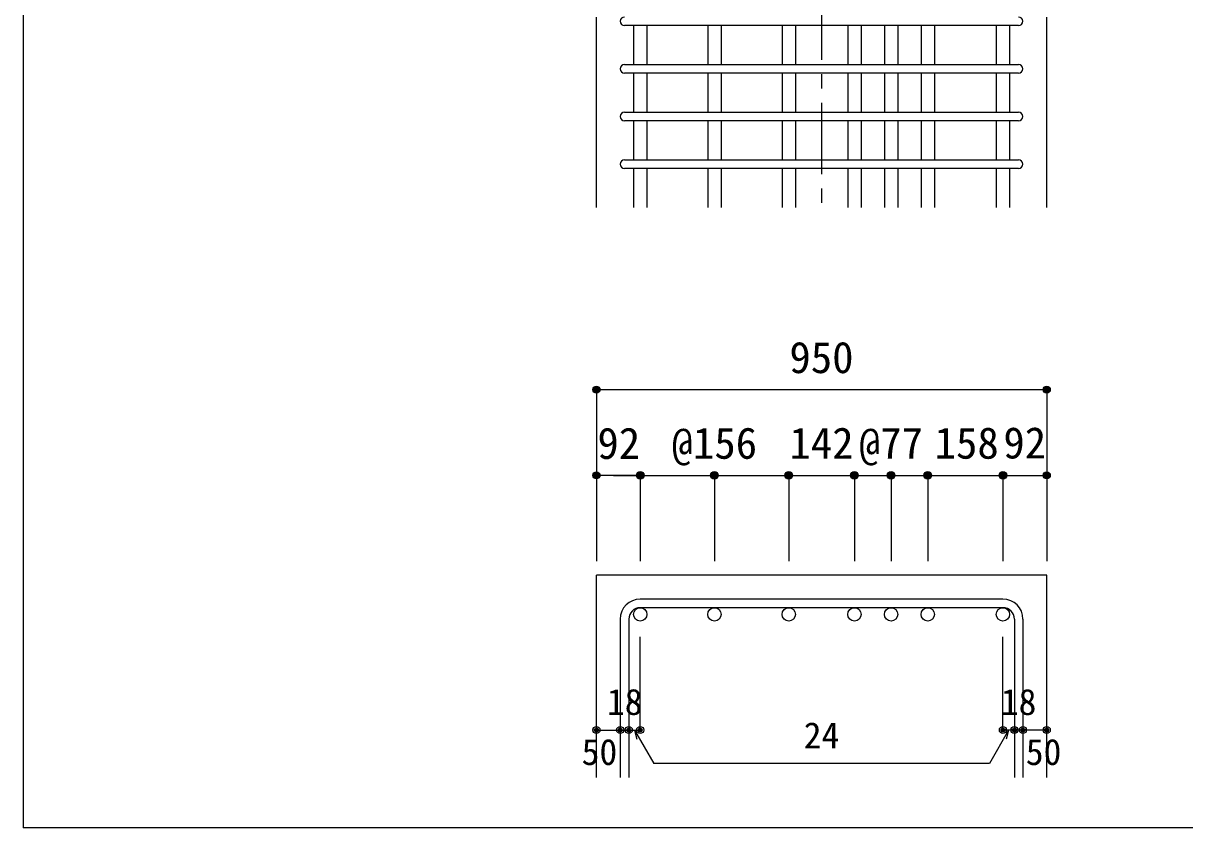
# Model space of a CAD drawing. Units: millimetres at full size, sheet at 1:30; some dimension numbers follow another scale. Extents: x -5973 to 5954, y -4195 to 4201.
# Drawn here: x -5973 to -3533, y -4195 to -2505 of the extents above; entities that cross this region are included whole.
import ezdxf
from ezdxf.enums import TextEntityAlignment as Align

# ---------------------------------------------------------------- set-up
doc = ezdxf.new("R2010")
doc.units = ezdxf.units.MM
doc.header["$LTSCALE"] = 30
doc.header["$PDMODE"] = 32
doc.header["$PDSIZE"] = 15
doc.linetypes.add('CHAIN1', pattern=[8, 5, -1, 1, -1])
for name, color, linetype in [('0-1_躯体線', 2, 'Continuous'), ('0-5_基礎梁筋', 7, 'Continuous'), ('0-6_スタラップ筋', 7, 'Continuous'), ('0-D_寸法', 4, 'Continuous'), ('F-0_枠', 6, 'Continuous')]:
    doc.layers.add(name, color=color, linetype=linetype)
doc.styles.add('ＭＳ ゴシック', font='')
doc.styles.get('ＭＳ ゴシック').set_extended_font_data('MS Gothic')

msp = doc.modelspace()

# ---------------------------------------------------------------- linework, layer by layer
at = {"layer": '0-1_躯体線'}
for p, q in [((-4768.8, -2892.16), (-4768.8, -2492.16)), ((-3822.8, -2892.16), (-3822.8, -2492.16)), ((-4768.8, -4089.89), (-4768.8, -3664.89)), ((-3822.8, -3664.89), (-4768.8, -3664.89)), ((-3822.8, -4089.89), (-3822.8, -3664.89))]:
    msp.add_line(p, q, dxfattribs=at)
at = {"layer": '0-5_基礎梁筋'}
for p, q in [((-4690.8, -2510.16), (-4690.8, -2592.16)), ((-4662.8, -2510.16), (-4662.8, -2592.16)), ((-4534.8, -2510.16), (-4534.8, -2592.16)), ((-4506.8, -2510.16), (-4506.8, -2592.16)), ((-4378.8, -2510.16), (-4378.8, -2592.16)), ((-4350.8, -2510.16), (-4350.8, -2592.16)), ((-4240.8, -2510.16), (-4240.8, -2592.16)), ((-4212.8, -2510.16), (-4212.8, -2592.16)), ((-4163.8, -2510.16), (-4163.8, -2592.16)), ((-4135.8, -2510.16), (-4135.8, -2592.16)), ((-4086.8, -2510.16), (-4086.8, -2592.16)), ((-4058.8, -2510.16), (-4058.8, -2592.16)), ((-3928.8, -2510.16), (-3928.8, -2592.16)), ((-3900.8, -2510.16), (-3900.8, -2592.16)), ((-4690.8, -2610.16), (-4690.8, -2692.16)), ((-4662.8, -2610.16), (-4662.8, -2692.16)), ((-4534.8, -2610.16), (-4534.8, -2692.16)), ((-4506.8, -2610.16), (-4506.8, -2692.16)), ((-4378.8, -2610.16), (-4378.8, -2692.16)), ((-4350.8, -2610.16), (-4350.8, -2692.16)), ((-4240.8, -2610.16), (-4240.8, -2692.16)), ((-4212.8, -2610.16), (-4212.8, -2692.16)), ((-4163.8, -2610.16), (-4163.8, -2692.16)), ((-4135.8, -2610.16), (-4135.8, -2692.16)), ((-4086.8, -2610.16), (-4086.8, -2692.16)), ((-4058.8, -2610.16), (-4058.8, -2692.16)), ((-3928.8, -2610.16), (-3928.8, -2692.16)), ((-3900.8, -2610.16), (-3900.8, -2692.16)), ((-4690.8, -2710.16), (-4690.8, -2792.16)), ((-4662.8, -2710.16), (-4662.8, -2792.16)), ((-4534.8, -2710.16), (-4534.8, -2792.16)), ((-4506.8, -2710.16), (-4506.8, -2792.16)), ((-4378.8, -2710.16), (-4378.8, -2792.16)), ((-4350.8, -2710.16), (-4350.8, -2792.16)), ((-4240.8, -2710.16), (-4240.8, -2792.16)), ((-4212.8, -2710.16), (-4212.8, -2792.16)), ((-4163.8, -2710.16), (-4163.8, -2792.16)), ((-4135.8, -2710.16), (-4135.8, -2792.16)), ((-4086.8, -2710.16), (-4086.8, -2792.16)), ((-4058.8, -2710.16), (-4058.8, -2792.16)), ((-3928.8, -2710.16), (-3928.8, -2792.16)), ((-3900.8, -2710.16), (-3900.8, -2792.16)), ((-4690.8, -2810.16), (-4690.8, -2892.16)), ((-4662.8, -2810.16), (-4662.8, -2892.16)), ((-4534.8, -2810.16), (-4534.8, -2892.16)), ((-4506.8, -2810.16), (-4506.8, -2892.16)), ((-4378.8, -2810.16), (-4378.8, -2892.16)), ((-4350.8, -2810.16), (-4350.8, -2892.16)), ((-4240.8, -2810.16), (-4240.8, -2892.16)), ((-4212.8, -2810.16), (-4212.8, -2892.16)), ((-4163.8, -2810.16), (-4163.8, -2892.16)), ((-4135.8, -2810.16), (-4135.8, -2892.16)), ((-4086.8, -2810.16), (-4086.8, -2892.16)), ((-4058.8, -2810.16), (-4058.8, -2892.16)), ((-3928.8, -2810.16), (-3928.8, -2892.16)), ((-3900.8, -2810.16), (-3900.8, -2892.16))]:
    msp.add_line(p, q, dxfattribs=at)
at = {"layer": '0-5_基礎梁筋', "color": 3}
for centre in [(-4676.8, -3746.89), (-4520.8, -3746.89), (-4364.8, -3746.89), (-4226.8, -3746.89), (-4149.8, -3746.89), (-4072.8, -3746.89), (-3914.8, -3746.89)]:
    msp.add_circle(centre, 14, dxfattribs=at)
at = {"layer": '0-6_スタラップ筋'}
for p, q in [((-3881.8, -2510.16), (-4709.8, -2510.16)), ((-4709.8, -2592.16), (-3881.8, -2592.16)), ((-3881.8, -2610.16), (-4709.8, -2610.16)), ((-4709.8, -2692.16), (-3881.8, -2692.16)), ((-3881.8, -2710.16), (-4709.8, -2710.16)), ((-4709.8, -2792.16), (-3881.8, -2792.16)), ((-3881.8, -2810.16), (-4709.8, -2810.16)), ((-3914.8, -3714.89), (-4676.8, -3714.89)), ((-3914.8, -3732.89), (-4676.8, -3732.89)), ((-4718.8, -3756.89), (-4718.8, -4089.89)), ((-4700.8, -3756.89), (-4700.8, -4089.89)), ((-3890.8, -3756.89), (-3890.8, -4089.89)), ((-3872.8, -3756.89), (-3872.8, -4089.89))]:
    msp.add_line(p, q, dxfattribs=at)
for centre, radius, start, end in [((-4709.8, -2501.16), 9, 90, 270), ((-3881.8, -2501.16), 9, 270, 90), ((-4709.8, -2601.16), 9, 90, 270), ((-3881.8, -2601.16), 9, 270, 90), ((-4709.8, -2701.16), 9, 90, 270), ((-3881.8, -2701.16), 9, 270, 90), ((-4709.8, -2801.16), 9, 90, 270), ((-3881.8, -2801.16), 9, 270, 90), ((-4676.8, -3756.89), 42, 90, 180), ((-4676.8, -3756.89), 24, 90, 180), ((-3914.8, -3756.89), 42, 0, 90), ((-3914.8, -3756.89), 24, 0, 90)]:
    msp.add_arc(centre, radius, start, end, dxfattribs=at)
at = {"layer": '0-D_寸法', "linetype": 'CHAIN1'}
msp.add_line((-4295.8, -992.16), (-4295.8, -2892.16), dxfattribs=at)
at = {"layer": '0-D_寸法'}
for p, q in [((-4768.8, -3274.89), (-4768.8, -3454.89)), ((-4768.8, -3274.89), (-3822.8, -3274.89)), ((-3822.8, -3274.89), (-3822.8, -3454.89)), ((-4768.8, -3454.89), (-4768.8, -3634.89)), ((-4682.8, -3454.89), (-4768.8, -3454.89)), ((-4732.77, -3454.89), (-4676.8, -3454.89)), ((-4676.8, -3454.89), (-4676.8, -3634.89)), ((-4676.8, -3454.89), (-4364.8, -3454.89)), ((-4520.8, -3454.89), (-4520.8, -3634.89)), ((-4364.8, -3454.89), (-4364.8, -3634.89)), ((-4364.8, -3454.89), (-4226.8, -3454.89)), ((-4226.8, -3454.89), (-4226.8, -3634.89)), ((-4226.8, -3454.89), (-4226.8, -3634.89)), ((-4226.8, -3454.89), (-3914.8, -3454.89)), ((-4149.8, -3454.89), (-4149.8, -3634.89)), ((-4149.8, -3454.89), (-4149.8, -3634.89)), ((-4072.8, -3454.89), (-4072.8, -3634.89)), ((-4072.8, -3454.89), (-4072.8, -3634.89)), ((-3914.8, -3454.89), (-3914.8, -3634.89)), ((-3908.8, -3454.89), (-3822.8, -3454.89)), ((-3822.8, -3454.89), (-3822.8, -3634.89)), ((-4676.8, -3989.89), (-4676.8, -3793.81)), ((-3914.8, -3989.89), (-3914.8, -3793.81)), ((-4768.8, -3989.89), (-4718.8, -3989.89)), ((-4718.8, -3989.89), (-4700.8, -3989.89)), ((-4700.8, -3989.89), (-4676.8, -3989.89)), ((-4688.8, -3989.89), (-4648.35, -4059.96)), ((-4688.8, -3989.89), (-4683.62, -4009.21)), ((-3902.8, -3989.89), (-3943.25, -4059.96)), ((-3890.8, -3989.89), (-3914.8, -3989.89)), ((-3902.8, -3989.89), (-3907.98, -4009.21)), ((-3872.8, -3989.89), (-3890.8, -3989.89)), ((-3822.8, -3989.89), (-3872.8, -3989.89)), ((-3943.25, -4059.96), (-4648.35, -4059.96))]:
    msp.add_line(p, q, dxfattribs=at)
for centre, radius in [((-4768.8, -3274.89), 7.2), ((-4768.8, -3274.89), 6.4), ((-4768.8, -3274.89), 5.6), ((-3822.8, -3274.89), 7.2), ((-3822.8, -3274.89), 6.4), ((-3822.8, -3274.89), 5.6), ((-4768.8, -3274.89), 4.8), ((-4768.8, -3274.89), 4), ((-4768.8, -3274.89), 3.2), ((-4768.8, -3274.89), 2.4), ((-4768.8, -3274.89), 1.6), ((-4768.8, -3274.89), 0.8), ((-3822.8, -3274.89), 4.8), ((-3822.8, -3274.89), 4), ((-3822.8, -3274.89), 3.2), ((-3822.8, -3274.89), 2.4), ((-3822.8, -3274.89), 1.6), ((-3822.8, -3274.89), 0.8), ((-4768.8, -3454.89), 7.2), ((-4768.8, -3454.89), 6.4), ((-4768.8, -3454.89), 5.6), ((-4768.8, -3454.89), 4.8), ((-4768.8, -3454.89), 4), ((-4768.8, -3454.89), 3.2), ((-4768.8, -3454.89), 2.4), ((-4768.8, -3454.89), 1.6), ((-4768.8, -3454.89), 0.8), ((-4676.8, -3454.89), 8), ((-4676.8, -3454.89), 7.2), ((-4676.8, -3454.89), 6.4), ((-4676.8, -3454.89), 5.6), ((-4676.8, -3454.89), 4.8), ((-4676.8, -3454.89), 4), ((-4676.8, -3454.89), 3.2), ((-4676.8, -3454.89), 2.4), ((-4676.8, -3454.89), 1.6), ((-4676.8, -3454.89), 0.8), ((-4520.8, -3454.89), 8), ((-4520.8, -3454.89), 7.2), ((-4520.8, -3454.89), 6.4), ((-4520.8, -3454.89), 5.6), ((-4520.8, -3454.89), 4.8), ((-4520.8, -3454.89), 4), ((-4520.8, -3454.89), 3.2), ((-4520.8, -3454.89), 2.4), ((-4520.8, -3454.89), 1.6), ((-4520.8, -3454.89), 0.8), ((-4364.8, -3454.89), 8), ((-4364.8, -3454.89), 7.2), ((-4364.8, -3454.89), 6.4), ((-4364.8, -3454.89), 5.6), ((-4364.8, -3454.89), 4.8), ((-4364.8, -3454.89), 4), ((-4364.8, -3454.89), 3.2), ((-4364.8, -3454.89), 2.4), ((-4364.8, -3454.89), 1.6), ((-4364.8, -3454.89), 0.8), ((-4226.8, -3454.89), 8), ((-4226.8, -3454.89), 7.2), ((-4226.8, -3454.89), 6.4), ((-4226.8, -3454.89), 5.6), ((-4226.8, -3454.89), 4.8), ((-4226.8, -3454.89), 4), ((-4226.8, -3454.89), 3.2), ((-4226.8, -3454.89), 2.4), ((-4226.8, -3454.89), 1.6), ((-4226.8, -3454.89), 0.8), ((-4149.8, -3454.89), 8), ((-4149.8, -3454.89), 7.2), ((-4149.8, -3454.89), 6.4), ((-4149.8, -3454.89), 5.6), ((-4149.8, -3454.89), 4.8), ((-4149.8, -3454.89), 4), ((-4149.8, -3454.89), 3.2), ((-4149.8, -3454.89), 2.4), ((-4149.8, -3454.89), 1.6), ((-4149.8, -3454.89), 0.8), ((-4072.8, -3454.89), 8), ((-4072.8, -3454.89), 7.2), ((-4072.8, -3454.89), 6.4), ((-4072.8, -3454.89), 5.6), ((-4072.8, -3454.89), 4.8), ((-4072.8, -3454.89), 4), ((-4072.8, -3454.89), 3.2), ((-4072.8, -3454.89), 2.4), ((-4072.8, -3454.89), 1.6), ((-4072.8, -3454.89), 0.8), ((-3914.8, -3454.89), 8), ((-3914.8, -3454.89), 7.2), ((-3914.8, -3454.89), 6.4), ((-3914.8, -3454.89), 5.6), ((-3914.8, -3454.89), 4.8), ((-3914.8, -3454.89), 4), ((-3914.8, -3454.89), 3.2), ((-3914.8, -3454.89), 2.4), ((-3914.8, -3454.89), 1.6), ((-3914.8, -3454.89), 0.8), ((-3822.8, -3454.89), 7.2), ((-3822.8, -3454.89), 6.4), ((-3822.8, -3454.89), 5.6), ((-3822.8, -3454.89), 4.8), ((-3822.8, -3454.89), 4), ((-3822.8, -3454.89), 3.2), ((-3822.8, -3454.89), 2.4), ((-3822.8, -3454.89), 1.6), ((-3822.8, -3454.89), 0.8), ((-4768.8, -3989.89), 4), ((-4768.8, -3989.89), 3.6), ((-4768.8, -3989.89), 3.2), ((-4768.8, -3989.89), 2.8), ((-4768.8, -3989.89), 2.4), ((-4768.8, -3989.89), 2), ((-4768.8, -3989.89), 1.6), ((-4768.8, -3989.89), 1.2), ((-4768.8, -3989.89), 0.8), ((-4768.8, -3989.89), 0.4), ((-4718.8, -3989.89), 4), ((-4718.8, -3989.89), 3.6), ((-4718.8, -3989.89), 3.2), ((-4718.8, -3989.89), 2.8), ((-4718.8, -3989.89), 2.4), ((-4718.8, -3989.89), 2), ((-4718.8, -3989.89), 1.6), ((-4718.8, -3989.89), 1.2), ((-4718.8, -3989.89), 0.8), ((-4718.8, -3989.89), 0.4), ((-4700.8, -3989.89), 4), ((-4700.8, -3989.89), 3.6), ((-4700.8, -3989.89), 3.2), ((-4700.8, -3989.89), 2.8), ((-4700.8, -3989.89), 2.4), ((-4700.8, -3989.89), 2), ((-4700.8, -3989.89), 1.6), ((-4700.8, -3989.89), 1.2), ((-4700.8, -3989.89), 0.8), ((-4700.8, -3989.89), 0.4), ((-4676.8, -3989.89), 4), ((-4676.8, -3989.89), 3.6), ((-4676.8, -3989.89), 3.2), ((-4676.8, -3989.89), 2.8), ((-4676.8, -3989.89), 2.4), ((-4676.8, -3989.89), 2), ((-4676.8, -3989.89), 1.6), ((-4676.8, -3989.89), 1.2), ((-4676.8, -3989.89), 0.8), ((-4676.8, -3989.89), 0.4), ((-3914.8, -3989.89), 4), ((-3914.8, -3989.89), 3.6), ((-3914.8, -3989.89), 3.2), ((-3914.8, -3989.89), 2.8), ((-3914.8, -3989.89), 2.4), ((-3914.8, -3989.89), 2), ((-3914.8, -3989.89), 1.6), ((-3914.8, -3989.89), 1.2), ((-3914.8, -3989.89), 0.8), ((-3914.8, -3989.89), 0.4), ((-3890.8, -3989.89), 4), ((-3890.8, -3989.89), 3.6), ((-3890.8, -3989.89), 3.2), ((-3890.8, -3989.89), 2.8), ((-3890.8, -3989.89), 2.4), ((-3890.8, -3989.89), 2), ((-3890.8, -3989.89), 1.6), ((-3890.8, -3989.89), 1.2), ((-3890.8, -3989.89), 0.8), ((-3890.8, -3989.89), 0.4), ((-3872.8, -3989.89), 4), ((-3872.8, -3989.89), 3.6), ((-3872.8, -3989.89), 3.2), ((-3872.8, -3989.89), 2.8), ((-3872.8, -3989.89), 2.4), ((-3872.8, -3989.89), 2), ((-3872.8, -3989.89), 1.6), ((-3872.8, -3989.89), 1.2), ((-3872.8, -3989.89), 0.8), ((-3872.8, -3989.89), 0.4), ((-3822.8, -3989.89), 4), ((-3822.8, -3989.89), 3.6), ((-3822.8, -3989.89), 3.2), ((-3822.8, -3989.89), 2.8), ((-3822.8, -3989.89), 2.4), ((-3822.8, -3989.89), 2), ((-3822.8, -3989.89), 1.6), ((-3822.8, -3989.89), 1.2), ((-3822.8, -3989.89), 0.8), ((-3822.8, -3989.89), 0.4)]:
    msp.add_circle(centre, radius, dxfattribs=at)
at = {"layer": '0-D_寸法', "color": 7}
for p in [(-4768.8, -3274.89), (-3822.8, -3274.89), (-4768.8, -3454.89), (-4676.8, -3454.89), (-4676.8, -3454.89), (-4520.8, -3454.89), (-4520.8, -3454.89), (-4364.8, -3454.89), (-4364.8, -3454.89), (-4226.8, -3454.89), (-4226.8, -3454.89), (-4149.8, -3454.89), (-4149.8, -3454.89), (-4072.8, -3454.89), (-4072.8, -3454.89), (-3914.8, -3454.89), (-3914.8, -3454.89), (-3822.8, -3454.89), (-4768.8, -3989.89), (-4718.8, -3989.89), (-4700.8, -3989.89), (-4676.8, -3989.89), (-4676.8, -3989.89), (-3914.8, -3989.89), (-3914.8, -3989.89), (-3890.8, -3989.89), (-3872.8, -3989.89), (-3822.8, -3989.89)]:
    msp.add_point(p, dxfattribs=at)
at = {"layer": 'F-0_枠'}
for p in [(-5972.88, 4201.15), (5954.1, -4195.24)]:
    msp.add_line(p, (-5972.88, -4195.24), dxfattribs=at)

# ---------------------------------------------------------------- texts
at = {"layer": '0-D_寸法', "style": 'ＭＳ ゴシック'}
for s, height, p in [('950', 65.98, (-4363.3, -3259.89)), ('92', 65.98, (-4766.63, -3440.19)), ('@156', 65.98, (-4610.8, -3439.89)), ('142', 65.98, (-4363.3, -3439.89)), ('@77', 65.98, (-4217.3, -3439.89)), ('158', 65.98, (-4058.24, -3439.7)), ('92', 65.98, (-3913.88, -3439.23)), ('18', 54.99, (-4746.77, -3974.75)), ('18', 54.99, (-3919.3, -3974.89)), ('24', 54.99, (-4333.3, -4044.96)), ('50', 54.99, (-4799.8, -4079.89)), ('50', 54.99, (-3866.8, -4079.89))]:
    msp.add_text(s, height=height, dxfattribs=at).set_placement(p, align=Align.BOTTOM_LEFT)

doc.saveas('drawing.dxf')
